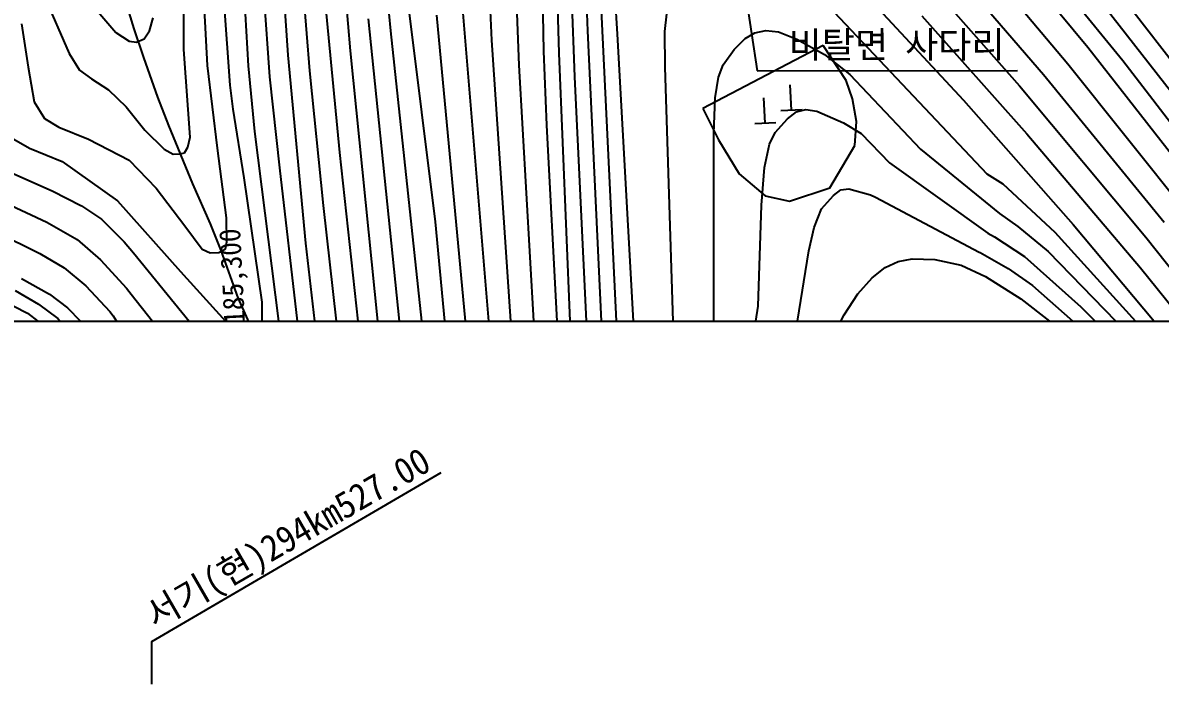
# Model space of a CAD drawing. Header units: millimetres. Extents: x 11366 to 12162, y 1103 to 1810.
# Drawn here: x 11670.5 to 11778.2, y 1362.9 to 1427.5 of the extents above; entities that cross this region are included whole.
import ezdxf
from ezdxf.enums import TextEntityAlignment as Align
from ezdxf.xclip import XClip

# ---------------------------------------------------------------- set-up
doc = ezdxf.new("R2010")
doc.units = ezdxf.units.MM
doc.header["$LTSCALE"] = 10
doc.header["$MEASUREMENT"] = 0
doc.header["$XCLIPFRAME"] = 2
doc.layers.add('TX-PAPR', color=2, linetype='Continuous', plot=False)
for name, color, linetype in [('TZ-BASE', 253, 'Continuous'), ('TZ-LEAL', 1, 'Continuous'), ('TZ-LEAT', 3, 'Continuous')]:
    doc.layers.add(name, color=color, linetype=linetype)
doc.styles.add('HANA', font='GulimChe.ttf')
doc.styles.add('굴림체', font='GulimChe.ttf')

# ---------------------------------------------------------------- blocks, each defined once
blk = doc.blocks.new('JD-FFCG5FXDGD4XFS')
at = {"layer": 'TZ-BASE'}
for p, q in [((290.69, -34.58), (293.23, -51.3)), ((317.52, -37.53, 104), (327.85, -50.31, 104)), ((245.07, -50.8, 92), (244.37, -37.98, 92)), ((258.55, -47.49, 99), (257.67, -38.16, 99)), ((248.83, -49.79, 94), (248.12, -39.49, 94)), ((268.11, -48.39, 103), (267.68, -39.05, 103)), ((316.57, -39.38, 105), (324.53, -49.03, 105)), ((238.97, -49.28, 89), (238.92, -40.57, 89)), ((250.88, -51.29, 95), (249.97, -40.03, 95)), ((254.75, -49.4, 97), (253.89, -39.9, 97)), ((324.51, -40.03, 102), (335.33, -54.05, 102)), ((247.1, -51.86, 93), (246.36, -41.2, 93)), ((274.48, -49.62, 106), (274.29, -41.89, 106)), ((277.19, -47.5, 108), (276.99, -41.3, 108)), ((314.91, -41.4, 106), (322.66, -50.61, 106)), ((253.72, -59.01, 96), (252.18, -43.03, 96)), ((270.69, -50.76, 104), (270.37, -42.47, 104)), ((273.04, -49.43, 105), (272.93, -42.41, 105)), ((312.25, -42.23, 107), (320.36, -51.64, 107)), ((324.16, -42.64, 103), (334.57, -56.03, 103)), ((225.58, -43.83, 89), (228.11, -49.64, 89)), ((234.26, -47.3, 70), (233.12, -43.56, 70)), ((275.98, -51.87, 107), (275.67, -43.24, 107)), ((280.27, -82.45, 109), (278.41, -43.71, 109)), ((280, -47.82, 110), (279.77, -43.65, 110)), ((310.35, -43.94, 108), (318.08, -52.72, 108)), ((243.34, -52.65, 91), (242.78, -44.76, 91)), ((262.79, -65.59, 100), (260.21, -44.8, 100)), ((230.81, -45.65, 88), (232.53, -47.66, 88)), ((235.7, -47.49, 88), (236.04, -46.26, 88)), ((241.18, -50.77, 90), (240.9, -45.43, 90)), ((266.37, -82.85, 101), (262.9, -46.01, 101)), ((268.31, -80.67, 102), (265.38, -45.45, 102)), ((284.51, -47.55, 111), (284.68, -45.87, 111)), ((300.54, -45.72, 111), (314.99, -61.03, 111)), ((304.74, -45.42, 110), (312.78, -54.06, 110)), ((308.83, -46.08, 109), (318.78, -57.24, 109)), ((223.59, -46.82, 90), (224.21, -50.93, 90)), ((235.17, -50.03, 70), (234.26, -47.3, 70)), ((261.43, -95.11, 98), (256.44, -46.35, 98)), ((232.53, -47.66, 88), (233.79, -48.47, 88)), ((234.47, -48.57, 88), (235.2, -48.26, 88)), ((235.2, -48.26, 88), (235.7, -47.49, 88)), ((262.39, -83.41, 99), (258.55, -47.49, 99)), ((270.39, -81.76, 103), (268.11, -48.39, 103)), ((278.81, -81.21, 108), (277.19, -47.5, 108)), ((281.67, -77.56, 110), (280, -47.82, 110)), ((284.53, -50.95, 111), (284.51, -47.55, 111)), ((291.06, -49.28, 112), (292.11, -48.23, 112)), ((292.11, -48.23, 112), (293.03, -47.69, 112)), ((293.03, -47.69, 112), (294.06, -47.47, 112)), ((294.06, -47.47, 112), (295.26, -47.59, 112)), ((295.26, -47.59, 112), (297, -48.28, 112)), ((297, -48.28, 112), (299.6, -49.75, 112)), ((233.79, -48.47, 88), (234.47, -48.57, 88)), ((239.54, -57.56, 89), (238.97, -49.28, 89)), ((260.99, -111.4, 97), (254.75, -49.4, 97)), ((273.33, -56.42, 105), (273.04, -49.43, 105)), ((299.48, -48.89, 112.73), (288.08, -54.85, 112.73)), ((290.03, -50.71, 112), (291.06, -49.28, 112)), ((301.65, -52.21, 112.73), (299.48, -48.89, 112.73)), ((324.53, -49.03, 105), (336.67, -64.58, 105)), ((228.11, -49.64, 89), (229.07, -51.21, 89)), ((236.48, -53.78, 70), (235.17, -50.03, 70)), ((250.5, -67.62, 94), (248.83, -49.79, 94)), ((275.89, -83.91, 106), (274.48, -49.62, 106)), ((299.6, -49.75, 112), (302.02, -51.64, 112)), ((322.66, -50.61, 106), (334.71, -65.74, 106)), ((327.85, -50.31, 104), (339.69, -65.75, 104)), ((224.21, -50.93, 90), (224.79, -54.23, 90)), ((229.07, -51.21, 89), (230.2, -52.03, 89)), ((242.15, -58.6, 90), (241.18, -50.77, 90)), ((245.69, -57.03, 92), (245.07, -50.8, 92)), ((252.17, -64.05, 95), (250.88, -51.29, 95)), ((272.43, -80.91, 104), (270.69, -50.76, 104)), ((285.36, -77.14, 111), (284.53, -50.95, 111)), ((289.58, -51.9, 112), (290.03, -50.71, 112)), ((293.23, -51.3), (317.89, -51.25)), ((302.02, -51.64, 112), (308.71, -58.7, 112)), ((320.36, -51.64, 107), (331.77, -65.63, 107)), ((230.2, -52.03, 89), (231.81, -53.1, 89)), ((243.61, -54.92, 91), (243.34, -52.65, 91)), ((248.04, -60.49, 93), (247.1, -51.86, 93)), ((277.36, -81.23, 107), (275.98, -51.87, 107)), ((289.27, -53.84, 112), (289.58, -51.9, 112)), ((296.49, -55.01, 113.58), (296.37, -52.61, 113.58)), ((302.27, -53.93, 112.73), (301.65, -52.21, 112.73)), ((318.08, -52.72, 108), (330.03, -67.04, 108)), ((231.81, -53.1, 89), (233.51, -54.7, 89)), ((237.52, -56.48, 70), (236.48, -53.78, 70)), ((289.15, -57.21, 112), (289.27, -53.84, 112)), ((294, -56.23, 113.58), (293.88, -53.84, 113.58)), ((224.79, -54.23, 90), (225.77, -55.8, 90)), ((233.51, -54.7, 89), (235.25, -56.9, 89)), ((244.67, -61.41, 91), (243.61, -54.92, 91)), ((288.08, -54.85, 112.73), (289.57, -57.83, 112.73)), ((302.65, -56.08, 112.73), (302.27, -53.93, 112.73)), ((312.78, -54.06, 110), (323.16, -65.85, 110)), ((225.77, -55.8, 90), (227.11, -56.62, 90)), ((294.94, -57.13, 113), (296.11, -55.83, 113)), ((295.49, -55.06, 113.58), (297.49, -54.96, 113.58)), ((296.11, -55.83, 113), (296.96, -55.18, 113)), ((296.96, -55.18, 113), (297.83, -54.96, 113)), ((297.83, -54.96, 113), (298.9, -55.11, 113)), ((298.9, -55.11, 113), (301.4, -56.22, 113)), ((227.11, -56.62, 90), (229.93, -57.77, 90)), ((235.25, -56.9, 89), (237.1, -58.7, 89)), ((239.82, -61.99, 70), (237.52, -56.48, 70)), ((248.76, -81.59, 92), (245.69, -57.03, 92)), ((274.51, -79.18, 105), (273.33, -56.42, 105)), ((293.01, -56.29, 113.58), (295, -56.18, 113.58)), ((301.4, -56.22, 113), (303.07, -57.22, 113)), ((302.48, -58.37, 112.73), (302.65, -56.08, 112.73)), ((222.65, -57.63, 91), (224.33, -58.62, 91)), ((229.93, -57.77, 90), (233.77, -59.76, 90)), ((239.32, -58.51, 89), (239.54, -57.56, 89)), ((289.12, -76.9, 112), (289.15, -57.21, 112)), ((289.57, -57.83, 112.73), (291.52, -61.04, 112.73)), ((294.42, -58.24, 113), (294.94, -57.13, 113)), ((303.07, -57.22, 113), (305.77, -60.01, 113)), ((318.78, -57.24, 109), (329.52, -69.96, 109)), ((224.33, -58.62, 91), (227.43, -59.88, 91)), ((237.1, -58.7, 89), (237.93, -59.19, 89)), ((237.93, -59.19, 89), (238.61, -59.16, 89)), ((238.61, -59.16, 89), (239.01, -59.07, 89)), ((239.01, -59.07, 89), (239.32, -58.51, 89)), ((242.99, -65.21, 90), (242.15, -58.6, 90)), ((259.15, -108.85, 96), (253.72, -59.01, 96)), ((293.92, -60.46, 113), (294.42, -58.24, 113)), ((300.12, -62.37, 112.73), (302.48, -58.37, 112.73)), ((308.71, -58.7, 112), (316.17, -64.82, 112)), ((227.43, -59.88, 91), (232.69, -63.59, 91)), ((233.77, -59.76, 90), (236.34, -62.39, 90)), ((305.77, -60.01, 113), (315.08, -66.68, 113)), ((222, -60.66, 92), (226.5, -62.65, 92)), ((251.15, -87.21, 93), (248.04, -60.49, 93)), ((291.52, -61.04, 112.73), (293.99, -63.14, 112.73)), ((293.65, -64, 113), (293.92, -60.46, 113)), ((314.99, -61.03, 111), (316.49, -62, 111)), ((236.34, -62.39, 90), (239.05, -65.98, 90)), ((241.48, -65.79, 70), (239.82, -61.99, 70)), ((246.37, -73.21, 91), (244.67, -61.41, 91)), ((296.31, -63.65, 112.73), (300.12, -62.37, 112.73)), ((301.16, -62.55, 114), (301.91, -62.46, 114)), ((301.91, -62.46, 114), (303.97, -63.03, 114)), ((316.49, -62, 111), (321.43, -66.58, 111)), ((226.5, -62.65, 92), (229.26, -64.07, 92)), ((293.99, -63.14, 112.73), (296.31, -63.65, 112.73)), ((299.33, -64.37, 114), (300.46, -63.11, 114)), ((300.46, -63.11, 114), (301.16, -62.55, 114)), ((303.97, -63.03, 114), (304.45, -63.25, 114)), ((304.45, -63.25, 114), (314.27, -68.47, 114)), ((221.61, -63.56, 93), (225.98, -65.63, 93)), ((229.26, -64.07, 92), (231.15, -65.35, 92)), ((232.69, -63.59, 91), (238.65, -70.3, 91)), ((253.67, -77.23, 95), (252.17, -64.05, 95)), ((293.33, -73.57, 113), (293.65, -64, 113)), ((298.63, -66.13, 114), (299.33, -64.37, 114)), ((225.98, -65.63, 93), (228.87, -67.27, 93)), ((231.15, -65.35, 92), (233.31, -67.5, 92)), ((243.02, -67.48, 90), (242.99, -65.21, 90)), ((264.17, -80.3, 100), (262.79, -65.59, 100)), ((316.17, -64.82, 112), (317.91, -66.04, 112)), ((220.58, -66.25, 94), (225.32, -68.58, 94)), ((239.05, -65.98, 90), (240.7, -68.17, 90)), ((242.5, -68.31, 70), (241.48, -65.79, 70)), ((298.14, -68.35, 114), (298.63, -66.13, 114)), ((315.08, -66.68, 113), (315.7, -67, 113)), ((317.91, -66.04, 112), (320.79, -68.39, 112)), ((321.43, -66.58, 111), (330.78, -76.91, 111)), ((323.16, -65.85, 110), (334.8, -79.72, 110)), ((228.87, -67.27, 93), (231.06, -69.18, 93)), ((233.31, -67.5, 92), (234.19, -68.54, 92)), ((242.9, -68.14, 90), (243.02, -67.48, 90)), ((251.48, -76.06, 94), (250.5, -67.62, 94)), ((315.7, -67, 113), (318.54, -68.88, 113)), ((330.03, -67.04, 108), (342.48, -82.75, 108)), ((225.32, -68.58, 94), (227.64, -69.95, 94)), ((234.19, -68.54, 92), (243.76, -80.3, 92)), ((240.7, -68.17, 90), (241.45, -68.54, 90)), ((241.45, -68.54, 90), (242.26, -68.49, 90)), ((242.26, -68.49, 90), (242.9, -68.14, 90)), ((244.11, -72.79, 70), (242.5, -68.31, 70)), ((296.92, -75.87, 114), (298.14, -68.35, 114)), ((314.27, -68.47, 114), (314.36, -68.51, 114)), ((314.36, -68.51, 114), (316.99, -70.01, 114)), ((318.54, -68.88, 113), (323.88, -73.66, 113)), ((320.79, -68.39, 112), (329.02, -76.88, 112)), ((227.64, -69.95, 94), (229.68, -71.67, 94)), ((231.06, -69.18, 93), (233.54, -71.87, 93)), ((304.11, -70.9, 115), (305.36, -69.92, 115)), ((305.36, -69.92, 115), (306.58, -69.34, 115)), ((306.58, -69.34, 115), (307.9, -69.09, 115)), ((307.9, -69.09, 115), (310.05, -69.17, 115)), ((310.05, -69.17, 115), (312.56, -69.7, 115)), ((312.56, -69.7, 115), (314.87, -70.76, 115)), ((329.52, -69.96, 109), (340.03, -82.97, 109)), ((223.6, -70.96, 95), (226.23, -72.46, 95)), ((238.65, -70.3, 91), (243.6, -75.78, 91)), ((302.78, -72.42, 115), (304.11, -70.9, 115)), ((314.87, -70.76, 115), (318.19, -72.89, 115)), ((316.99, -70.01, 114), (319.3, -71.64, 114)), ((222.97, -72.11, 96), (225.2, -73.38, 96)), ((229.68, -71.67, 94), (231.94, -74.1, 94)), ((233.54, -71.87, 93), (233.98, -72.45, 93)), ((319.3, -71.64, 114), (324.92, -76.56, 114)), ((221.63, -72.95, 97), (224.14, -74.25, 97)), ((226.23, -72.46, 95), (227.94, -73.74, 95)), ((233.98, -72.45, 93), (243.8, -84.96, 93)), ((245.01, -74.84, 70), (244.11, -72.79, 70)), ((246.37, -75.91, 91), (246.37, -73.21, 91)), ((301.46, -74.39, 115), (302.78, -72.42, 115)), ((318.19, -72.89, 115), (322.62, -76.33, 115)), ((224.14, -74.25, 97), (226.02, -75.66, 97)), ((225.2, -73.38, 96), (227.02, -74.76, 96)), ((227.94, -73.74, 95), (230.23, -76.07, 95)), ((231.94, -74.1, 94), (232.25, -74.5, 94)), ((292.86, -76.86, 113), (293.33, -73.57, 113)), ((323.88, -73.66, 113), (329.69, -79.44, 113)), ((227.02, -74.76, 96), (229.39, -77.35, 96)), ((232.25, -74.5, 94), (240.59, -86.88, 94)), ((246.56, -78.33, 70), (245.01, -74.84, 70)), ((300.19, -76.96, 115), (301.46, -74.39, 115))]:
    blk.add_line(p, q, dxfattribs=at)
at = {"layer": 'TZ-BASE', "style": 'HANA'}
blk.add_text('비탈면 사다리', height=2.5, rotation=0.0946, dxfattribs=at).set_placement((296.22, -50.07))
blk.add_text('185,300', height=2, rotation=92.9893, dxfattribs=at).set_placement((244.27, -66.18), align=Align.RIGHT)

msp = doc.modelspace()

# ---------------------------------------------------------------- linework, layer by layer
at = {"layer": 'TX-PAPR', "flags": 128}
msp.add_lwpolyline([(11446.79, 1399.27), (12146.79, 1399.27), (12146.79, 1549.27), (11446.79, 1549.27)], close=True, dxfattribs=at)
at = {"layer": 'TZ-LEAL'}
msp.add_lwpolyline([(11710.07, 1384.9), (11682.68, 1368.87), (11682.68, 1364.87)], dxfattribs=at)

# ---------------------------------------------------------------- block references
at = {"layer": 'TZ-BASE'}
ref = msp.add_blockref('JD-FFCG5FXDGD4XFS', (11446.79, 1474.27), dxfattribs=at)
XClip(ref).set_block_clipping_path([(0.0000038782, -74.9999999898), (700.0000038781, -74.9999638478), (699.9999961333, 75.0000361522), (-0.0000038665, 75.0000000102)])

# ---------------------------------------------------------------- texts
at = {"layer": 'TZ-LEAT', "style": '굴림체'}
msp.add_text('서기(현)294km527.00', height=2.5, rotation=30, dxfattribs=at).set_placement((11696.18, 1377.66), align=Align.CENTER)

doc.saveas('drawing.dxf')
